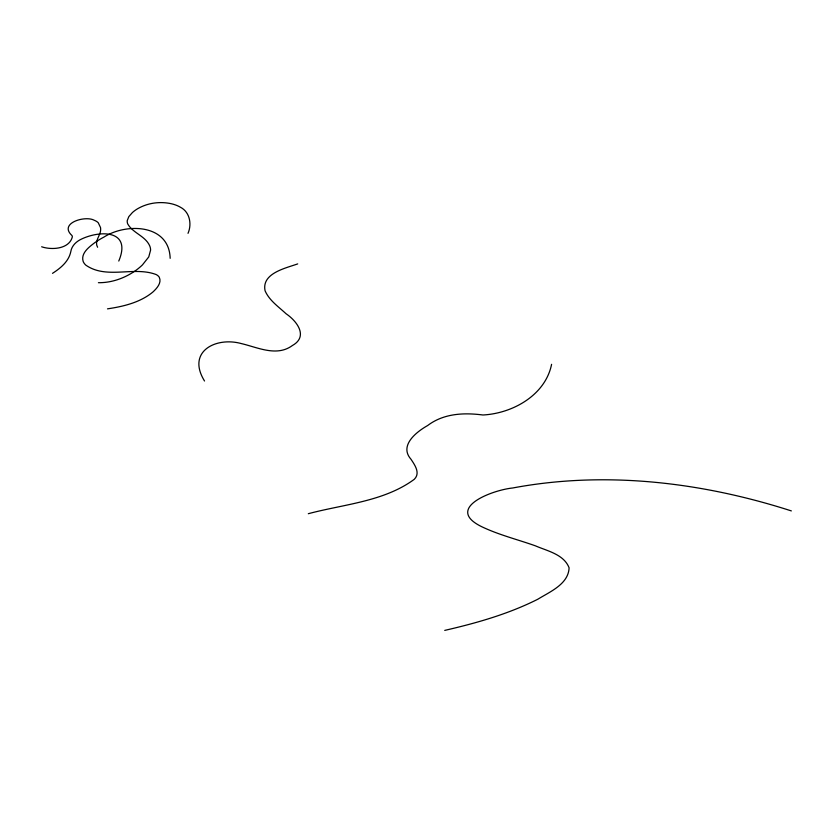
<?xml version="1.0" encoding="UTF-8"?>
<svg xmlns="http://www.w3.org/2000/svg" width="833" height="833" viewBox="0 0 833 833"><rect width="100%" height="100%" fill="white"/><g stroke="black" fill="none" stroke-linecap="round" stroke-linejoin="round"><path stroke-width="1.25" d="M551.592 364.323C545.344 395.259 512.534 413.46 482.942 414.99C463.825 412.522 443.677 413.366 427.61 425.559C416.417 431.858 398.882 445.593 410.961 459.212C414.761 464.96 420.623 473.029 414.324 479.277C384.013 501.653 343.748 504.225 308.314 513.711M118.775 261.041C131.687 230.408 101.387 229.981 82.175 238.748C76.74 241.101 71.742 245.485 70.805 251.608C68.806 261.437 60.528 268.205 52.51 273.339M188.019 233.334C192.017 224.202 189.851 212.019 180.407 207.23A26.625 15.369 0 0 0 171.702 203.825C160.321 201.201 147.92 202.783 137.778 208.656A42.066 24.292 0 0 0 132.416 212.54L128.823 216.632L127.272 220.506A19.388 11.193 0 0 0 127.741 223.962C132.905 233.125 145.129 235.854 149.617 245.652A32.622 18.836 0 0 1 150.596 250.077L148.763 256.918L142.453 264.894A82.613 47.7 0 0 1 134.946 271.027C124.263 278.347 111.445 282.856 98.409 282.699M297.704 263.894C285.584 268.226 261.406 273.266 265.071 290.769C269.298 300.526 278.503 306.7 286.052 313.739C296.819 321.028 308.679 336.407 292.414 345.508C276.712 357.076 257.73 347.382 241.216 343.55C215.789 336.563 186.321 351.609 204.522 381.004M444.728 630.394C476.643 623.053 508.474 614.004 537.826 599.229C549.853 591.784 568.481 584.172 569.095 567.804C563.899 554.33 547.385 551.019 535.432 545.844C518.407 539.794 500.758 535.39 484.275 527.893C441.938 509.088 491.647 490.106 512.67 487.992C605.435 470.562 702.052 482.172 791.35 510.91M107.499 308.856C123.43 306.471 140.079 302.556 152.793 292.102C156.677 288.541 161.977 282.897 159.259 277.243A11.495 6.633 0 0 0 156.177 274.557C133.686 265.998 106.645 279.638 85.851 265.165A21.023 12.141 0 0 1 83.175 261.479C80.551 253.159 89.246 246.901 94.972 242.528A87.861 50.73 0 0 1 103.938 237.082C126.324 222.817 169.161 223.921 170.161 258.324M41.65 246.776C51.698 250.233 69.285 249.14 72.356 236.853A10.683 6.164 0 0 0 71.971 235.541C58.331 223.109 85.393 215.258 94.223 220.266A12.818 7.393 0 0 1 98.263 222.775L100.512 227.544A33.57 19.378 0 0 1 100.252 232.355C98.888 237.145 94.525 242.236 97.607 247.255"/></g></svg>
